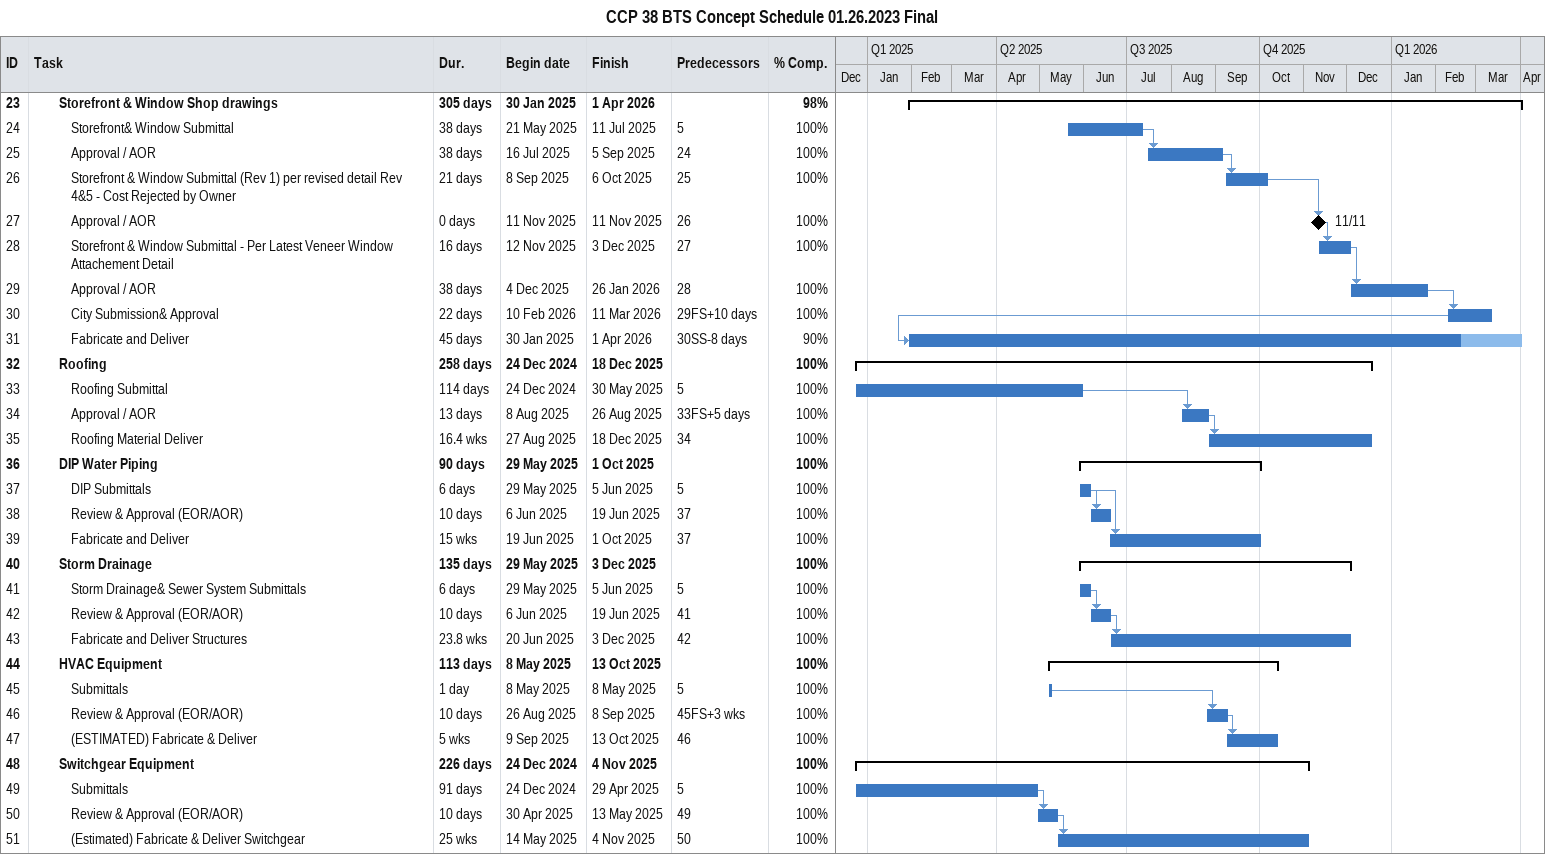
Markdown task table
CCP 38 BTS Concept Schedule 01.26.2023 Final

| ID | Level | Task | Duration | Start | Finish | Predecessors | % complete |
|---|---|---|---|---|---|---|---|
| 23 | 3 | **Storefront & Window Shop drawings** | 305d | 2025-01-30 | 2026-04-01 |  | 98 |
| 24 | 4 | Storefront& Window Submittal | 38d | 2025-05-21 | 2025-07-11 | 5 | 100 |
| 25 | 4 | Approval / AOR | 38d | 2025-07-16 | 2025-09-05 | 24 | 100 |
| 26 | 4 | Storefront & Window Submittal (Rev 1) per revised detail Rev 4&5 - Cost Rejected by Owner | 21d | 2025-09-08 | 2025-10-06 | 25 | 100 |
| 27 | 4 | Approval / AOR | 0d | 2025-11-11 | 2025-11-11 | 26 | 100 |
| 28 | 4 | Storefront & Window Submittal - Per Latest Veneer Window Attachement Detail | 16d | 2025-11-12 | 2025-12-03 | 27 | 100 |
| 29 | 4 | Approval / AOR | 38d | 2025-12-04 | 2026-01-26 | 28 | 100 |
| 30 | 4 | City Submission& Approval | 22d | 2026-02-10 | 2026-03-11 | 29FS+10d | 100 |
| 31 | 4 | Fabricate and Deliver | 45d | 2025-01-30 | 2026-04-01 | 30SS-8d | 90 |
| 32 | 3 | **Roofing** | 258d | 2024-12-24 | 2025-12-18 |  | 100 |
| 33 | 4 | Roofing Submittal | 114d | 2024-12-24 | 2025-05-30 | 5 | 100 |
| 34 | 4 | Approval / AOR | 13d | 2025-08-08 | 2025-08-26 | 33FS+5d | 100 |
| 35 | 4 | Roofing Material Deliver | 16.4w | 2025-08-27 | 2025-12-18 | 34 | 100 |
| 36 | 3 | **DIP Water Piping** | 90d | 2025-05-29 | 2025-10-01 |  | 100 |
| 37 | 4 | DIP Submittals | 6d | 2025-05-29 | 2025-06-05 | 5 | 100 |
| 38 | 4 | Review & Approval (EOR/AOR) | 10d | 2025-06-06 | 2025-06-19 | 37 | 100 |
| 39 | 4 | Fabricate and Deliver | 15w | 2025-06-19 | 2025-10-01 | 37 | 100 |
| 40 | 3 | **Storm Drainage** | 135d | 2025-05-29 | 2025-12-03 |  | 100 |
| 41 | 4 | Storm Drainage& Sewer System Submittals | 6d | 2025-05-29 | 2025-06-05 | 5 | 100 |
| 42 | 4 | Review & Approval (EOR/AOR) | 10d | 2025-06-06 | 2025-06-19 | 41 | 100 |
| 43 | 4 | Fabricate and Deliver Structures | 23.8w | 2025-06-20 | 2025-12-03 | 42 | 100 |
| 44 | 3 | **HVAC Equipment** | 113d | 2025-05-08 | 2025-10-13 |  | 100 |
| 45 | 4 | Submittals | 1d | 2025-05-08 | 2025-05-08 | 5 | 100 |
| 46 | 4 | Review & Approval (EOR/AOR) | 10d | 2025-08-26 | 2025-09-08 | 45FS+3w | 100 |
| 47 | 4 | (ESTIMATED) Fabricate & Deliver | 5w | 2025-09-09 | 2025-10-13 | 46 | 100 |
| 48 | 3 | **Switchgear Equipment** | 226d | 2024-12-24 | 2025-11-04 |  | 100 |
| 49 | 4 | Submittals | 91d | 2024-12-24 | 2025-04-29 | 5 | 100 |
| 50 | 4 | Review & Approval (EOR/AOR) | 10d | 2025-04-30 | 2025-05-13 | 49 | 100 |
| 51 | 4 | (Estimated) Fabricate & Deliver Switchgear | 25w | 2025-05-14 | 2025-11-04 | 50 | 100 |
